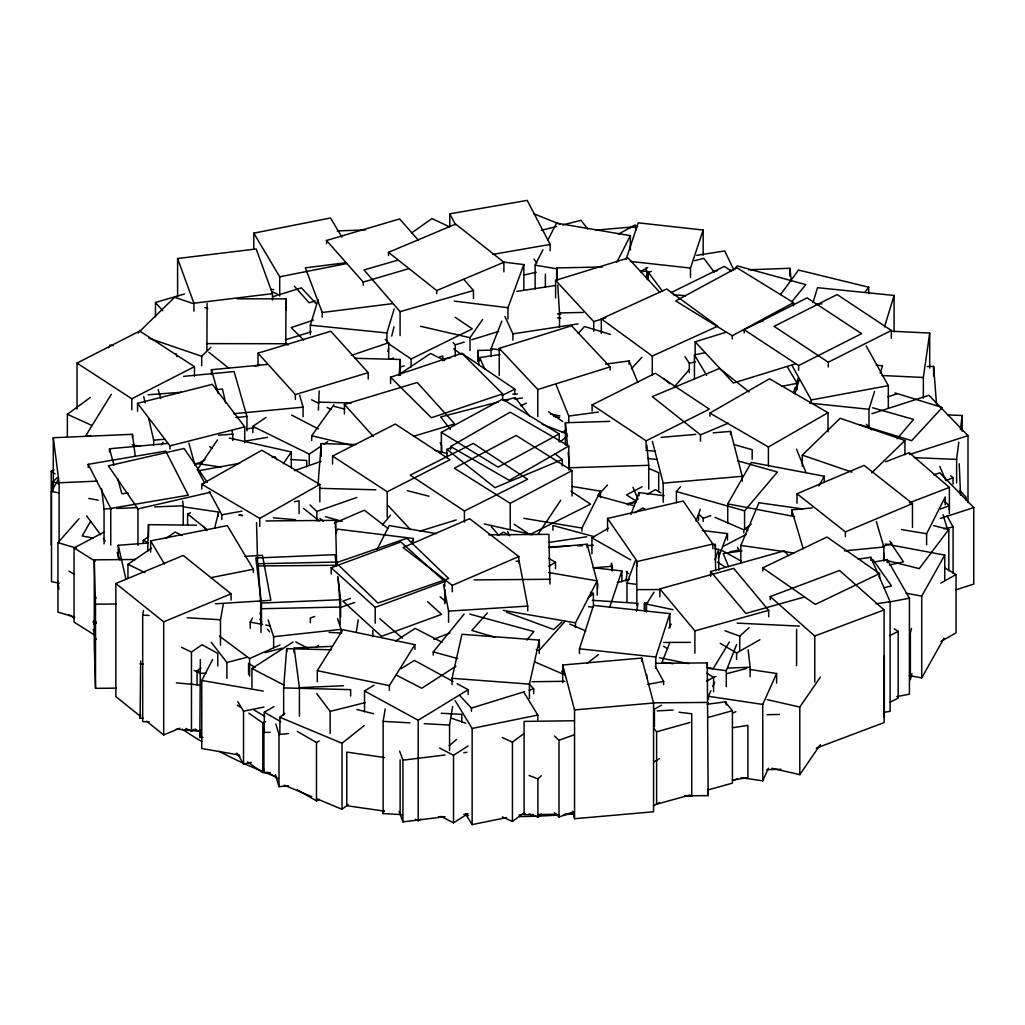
<?xml version="1.0" encoding="UTF-8"?>
<svg xmlns="http://www.w3.org/2000/svg" width="1025" height="1025" viewBox="0 0 1025 1025"><rect width="100%" height="100%" fill="white"/><g stroke="black" fill="none" stroke-linecap="round" stroke-linejoin="round"><path stroke-width="1.5" d="M206.883 349.922L207.101 303.387M237.095 298.787L286.001 298.877L285.757 343.747L206.883 343.618M147.664 551.463L148.51 524.672L196.544 525.172M202.95 737.488L199.849 737.449L200.349 659.575M199.849 737.449L200.131 729.877M283.643 715.066L283.643 687.903L286.705 648.633L331.382 649.799M318.365 410.102L319.223 390.948M399.097 375.419L400.327 359.468L354.778 358.302M317.981 485.094L321.248 443.607L355.803 444.517M956.62 483.044L956.62 459.418L958.798 442.172M960.387 429.629L962.168 415.509L948.061 414.92M625.993 580.932L627.223 571.54M923.346 398.174L923.346 377.482L929.701 333.061L891.455 331.229M356.277 632.246L358.25 619.779M402.107 814.632L383.132 813.568L383.132 721.369L385.221 708.916M383.132 813.568L383.645 810.455M449.565 750.518L449.565 725.072L452.691 706.392M149.048 721.92L142.693 721.536L142.693 615.077L143.526 610.503M220.478 645.186L220.478 619.766L223.232 604.507M143.257 718.346L140.105 718.141L140.668 660.869M140.105 718.141L140.668 715.104M636.499 611.118L638.062 603.366M452.038 684.649L452.038 678.307L461.968 634.296L539.342 640.1L539.342 648.031M529.425 698.397L529.425 684.123L539.342 640.1M387.873 351.562L388.642 348.462M391.704 336.085L393.997 326.808M214.571 528.426L218.338 513.294L218.338 516.459M911.533 628.376L910.379 632.95L910.379 679.729L911.917 673.63M260.03 614.001L260.824 610.951M310.332 334.65L310.332 325.181L318.109 299.646M386.886 342.427L386.886 332.958L394.202 308.922M812.953 302.708L817.514 287.692L894.082 295.456L894.082 331.78M884.485 326.988L894.082 295.456M794.836 393.843L799.052 380.339M868.982 426.656L868.982 409.295L874.594 391.294M880.206 373.292L882.538 365.784L876.298 365.143M793.427 393.023L795.336 387.027M796.297 384.029L798.206 378.033M579.458 653.527L579.458 648.787L593.526 605.365L669.863 613.603L669.863 627.8M655.795 668.082L655.795 657.038L669.863 613.603M626.044 259.402L638.229 222.822L703.163 230.036L703.163 255.238M690.491 277.532L690.491 268.076L703.163 230.036M609.606 607.505L621.868 570.938L593.373 567.76M507.977 318.89L507.977 307.705L523.839 264.578L503.301 262.067M335.777 533.589L337.43 529.131L413.216 538.458L413.216 541.648M411.563 542.917L413.216 538.458M630.926 514.409L638.998 492.602L664.187 495.703M696.001 520.918L700.306 509.284M626.967 602.328L626.967 583.148L635.244 560.854M714.873 559.817L718.73 549.413L715.565 549.028M718.23 558.33L727.468 533.628L702.304 530.489M491.039 356.662L491.039 348.667L501.84 321.145M669.479 643.418L662.048 662.24L673.015 663.688M726.289 686.673L726.289 670.696L736.578 644.635M740.819 562.981L740.819 545.441L759.012 502.75L802.793 508.977M708.377 699.473L708.377 696.295L710.902 690.671M712.785 686.455L714.681 682.227M740.998 777.616L762.741 780.871L762.741 704.431L776.617 673.502L750.21 669.543M762.741 780.871L768.417 768.225M581.957 531.219L581.957 528.054L600.483 491.18L572.181 486.439M926.613 544.877L926.613 533.769L945.255 496.92L945.255 504.864M535.114 288.973L535.114 265.155L542.955 249.741M547.952 239.94L556.498 223.13L630.362 235.66L630.362 249.959M616.819 262.272L630.362 235.66M377.072 549.362L389.257 525.569L436.368 533.602M239.632 755.066L201.758 748.532L201.758 680.472L212.585 659.536M575.486 627.595L575.486 622.828L597.191 580.893L548.554 572.501M108.535 347.795L109.995 345.041L113.147 345.592M59.283 583.161L51.506 581.713L51.506 491.475L58.297 479.341M250.215 628.453L250.215 622.124L252.483 618.075M909.239 675.565L921.718 677.897L921.718 596.114L944.755 555.102L885.433 543.993M921.718 677.897L943.987 638.255M727.724 522.878L727.724 503.877L751.376 462.39L824.292 476.253L824.292 482.583M818.77 485.927L824.292 476.253M90.725 521.2L82.205 535.96L93.16 538.061M668.774 628.146L671.208 624.148M729.428 641.945L713.195 668.62L707.045 667.377M111.353 394.266L86.023 435.317L90.623 436.266M161.45 444.863L163.078 442.211M317.302 681.728L317.302 670.67L342.863 629.67L414.92 644.648L414.92 649.389M389.372 690.376L389.372 685.635L414.92 644.648M646.48 611.963L646.48 604.071L653.988 592.194M537.933 534.409L560.752 500.213M197.184 469.95L217.441 439.892M283.374 463.736L291.305 451.961L229.369 438.059M771.863 768.25L799.795 774.631L799.795 707.083L820.32 677.179M799.795 774.631L820.32 744.727M469.988 350.512L469.988 337.712L482.66 319.416M311.69 440.558L311.69 435.766L333.894 404.708M780.55 294.521L798.513 270.049L868.688 287.218L868.688 293.611M864.908 292.368L868.688 287.218M933.544 525.607L948.804 529.451L919.246 568.632L884.152 559.817M734.156 269.549L737.154 265.885L805.817 284.617L791.838 301.709M433.255 655.09L433.255 651.913L464.171 614.052M526.876 640.087L533.858 631.541L469.757 614.077M382.428 524.928L390.474 515.191M676.423 502.686L676.423 491.564L680.523 486.721M744.573 528.272L744.573 510.809L777.398 472.038L738.026 460.917M897.144 438.738L913.582 419.392L872.518 407.758M673.861 387.476L689.441 369.397M74.748 617.063L57.951 612.13L57.951 542.673L79.002 518.752M487.311 613.014L471.846 630.452L494.819 637.243M539.252 653.553L539.252 650.375L565.018 621.329M578.215 333.42L584.545 326.514L610.375 334.406M631.323 368.833L641.893 357.315M597.78 495.318L607.453 485.094M138.016 333.023L174.647 297.263L192.738 303.438M201.694 365.746L201.694 356.277L210.855 347.334M802.293 466.17L802.293 455.126L840.167 418.277L904.934 440.481L904.934 454.664M871.647 472.858L904.934 440.481M94.018 624.148L96.312 621.944M739.73 650.529L739.73 636.153L749.057 627.672M561.879 622.06L553.705 629.491L506.529 612.181M587.556 598.728L593.398 593.424L590.451 592.347M52.877 489.617L52.877 481.622L57.541 477.458M529.079 813.901L537.882 817.207L537.882 778.833L541.354 775.758M537.882 817.207L541.354 814.119M560.303 441.839L567.555 435.599M316.11 647.441L318.506 645.391M449.181 745.739L456.484 739.525M279.889 733.003L279.889 717.269L284.809 713.349M317.455 799.052L342.017 809.327L342.017 743.266L364.195 725.598M342.017 809.327L348.18 804.42M587.184 663.316L598.498 654.578M743.83 532.987L743.83 529.81L751.274 524.082M502.301 816.887L512.449 821.448L512.449 742.138L523.877 733.644M512.449 821.448L523.877 812.953M67.355 436.407L67.355 414.267L90.354 397.457M411.397 233.111L431.986 218.568L449.245 226.717M185.82 728.467L191.47 731.171L191.47 652.079L201.694 644.943M191.47 731.171L194.02 729.377M197.056 684.918L197.056 670.798L200.977 668.108M127.958 578.497L127.958 564.288L151.572 548.183M165.999 538.33L175.172 532.065L182.258 535.524M252.855 432.64L252.855 426.336L266.026 417.418M309.268 465.171L309.268 454.126L321.132 446.106M323.772 444.312L327.718 441.647M143.269 543.468L143.269 540.316L148.484 536.805M398.738 374.766L430.551 353.471L444.581 360.467M395.509 641.112L415.227 628.389L442.095 642.265M455.933 666.212L421.775 688.262L396.303 675.116M251.945 687.698L251.945 668.505L293.009 642.073M441.032 816.348L453.511 822.857L453.511 755.284L468.041 746.008M453.511 822.857L468.041 813.594M364.516 711.709L364.516 690.978L373.971 685.2M400.967 668.697L414.472 660.446L453.012 681.458M415.433 819.244L418.187 820.743L418.187 720.242L468.143 689.71L457.137 683.701M418.187 820.743L420.891 819.09M591.938 553.795L591.938 537.869L608.453 528.17M634.603 512.833L642.867 507.977L645.622 509.553M654.001 761.831L659.498 758.628M654.001 805.65L659.498 802.447M450.654 449.706L450.654 446.528L510.155 412.165L568.798 446.016L568.798 469.886M568.798 446.016L509.284 480.379L450.654 446.528M709.889 416.252L709.889 413.075L769.506 378.789L828.021 412.716L828.021 431.807M709.889 413.075L768.404 446.99L828.021 412.716M498.201 535.268L503.621 532.154L509.079 535.332M264.296 731.094L264.296 712.17L273.893 706.673M548.734 566.197L555.512 562.302L555.512 568.67M297.263 731.35L316.494 742.548L319.236 740.973M297.263 789.737L316.494 800.922L319.236 799.359M940.886 583.135L956.03 574.525L956.03 632.886L940.886 641.483M201.784 489.002L201.784 484.236L261.849 450.257L319.838 484.428L319.838 501.917M201.784 484.236L259.773 518.407L319.838 484.428M720.191 643.341L736.565 652.963L759.922 639.715M628.03 504.966L637.64 499.598M647.262 494.242L655.5 489.655L660.894 492.871M618.408 234.161L634.923 225L637.601 226.615M640.792 271.446L647.672 267.627M441.365 453.012L441.365 432.371L502.506 399.148L559.202 433.934L559.202 441.865M559.202 433.934L498.073 467.157L441.365 432.371M793.504 302.618L736.924 267.781L675.693 300.927L732.273 335.764L793.504 302.618L793.504 305.783M661.471 705.264L654.424 709.031L654.424 726.584M706.545 681.125L713.592 677.358L713.592 691.708M95.248 635.474L74.043 622.098L74.043 547.927L103.692 532.257M572.014 470.629L516.152 435.458L454.344 468.194L510.207 503.352L572.014 470.629L572.014 495.998M642.022 486.798L626.493 494.896L635.846 500.879M723.688 546.146L746.303 534.384M77.042 409.026L77.042 363.106L139.708 331.024L194.468 366.668L194.468 376.162M77.042 363.106L131.802 398.751L194.468 366.668M332.574 456.074L395.33 424.055L449.975 459.751L387.219 491.769L332.574 456.074L332.574 463.992M744.214 329.768L807.123 297.865L861.564 333.663L798.642 365.553L744.214 329.768L744.214 332.933M891.353 330.46L837.143 294.572L774.054 326.334L828.264 362.222L891.353 330.46L891.353 338.365M889.674 635.667L898.182 631.374L898.182 698.115L889.674 702.407M464.415 511.027L527.542 479.29L473.371 443.389L410.256 475.126L464.415 511.027L464.415 522.109M592.104 404.862L655.308 373.215L709.351 409.167L646.134 440.827L592.104 404.862L592.104 411.192M195.237 464.748L205.038 459.866M502.032 395.471L514.845 389.167L514.845 393.933M387.373 342.914L411.115 358.993L472.307 328.846L455.151 317.238M670.991 292.663L724.393 266.372L730.992 270.831M520.726 405.849L526.363 403.12M561.726 432.422L565.954 430.372M762.702 571.04L762.702 567.888L826.932 537.036L879.578 573.577L879.578 578.318M879.578 573.577L815.349 604.417L762.702 567.888M248.806 713.169L262.797 722.92L265.616 721.574M601.316 318.852L666.711 288.999L717.679 326.193L652.284 356.059L601.316 318.852L601.316 333.24M51.25 544.877L51.25 471.154L54.12 469.86M219.529 636.166L249.588 658.575L279.992 644.968M390.679 359.301L393.574 358.045M518.817 556.562L469.617 518.701L403.056 547.529L452.256 585.39L518.817 556.562L518.817 562.956M334.252 523.198L364.375 510.219L387.975 528.464M797.014 503.301L797.014 493.743L864.088 465.388L912.481 503.544L912.481 527.452M797.014 493.743L845.407 531.898L912.481 503.544M733.003 712.926L735.886 711.709M388.488 255.52L388.488 252.329L455.664 224.065L503.89 262.285L503.89 271.843M388.488 252.329L436.714 290.549L503.89 262.285M446.938 457.368L446.938 449.398L451.32 447.566M562.264 465.914L562.264 459.533L494.972 487.682L446.938 449.398M749.16 391.922L719.524 368.398L652.31 396.624L700.485 434.856L728.25 423.197M255.174 366.335L259.517 364.516M140.374 716.257L115.838 696.59L115.838 583.494L183.244 555.46L231.099 593.808L231.099 600.176M115.838 583.494L163.692 621.842L231.099 593.808M146.511 721.177L163.692 734.938L179.811 728.237M187.601 525.12L187.601 513.973L190.509 512.769M433.78 639.254L450.039 632.925M885.523 461.814L909.226 452.678L949.381 487.4L949.381 509.63M909.367 502.814L949.381 487.4M947.215 480.033L953.045 477.804L953.045 484.069M940.476 509.028L949.317 505.671L949.317 513.602M770.223 599.753L770.223 596.576L839.565 570.489L884.101 609.926L884.101 722.599L816.233 748.135M770.223 596.576L814.76 636.025L884.101 609.926M629.978 227.858L634.424 226.192M331.203 574.102L331.203 567.76L400.826 541.969L444.837 581.585L444.837 586.338M331.203 567.76L375.201 607.364L444.837 581.585M350.396 598.395L342.888 601.137L381.467 636.346L441.544 614.398L427.515 601.598M554.448 736.001L558.997 740.255L573.91 734.951M554.448 812.748L558.997 817.015L573.91 811.71M294.329 470.718L320.979 461.404M310.037 504.992L316.827 511.462L356.803 497.484M314.778 616.473L310.344 618.024L310.344 622.777M339.928 607.658L354.727 602.469M336.162 562.789L406.925 538.292L448.732 578.561L377.969 603.059L336.162 562.789L336.162 565.954M698.602 513.871L703.188 518.278L710.748 515.665M313.509 320.056L291.138 327.628L303.643 339.941M351.383 355.368L388.667 342.747L388.667 358.545M390.589 383.529L390.589 377.213L461.852 353.305L502.647 393.843L502.647 400.173M502.647 393.843L431.384 417.752L390.589 377.213M887.893 396.829L896.862 393.856M933.762 474.806L939.835 472.82L973.75 507.567L973.75 584.045L955.505 589.977M940.297 518.445L973.75 507.567M871.865 413.716L928.957 395.304L967.997 435.638L967.997 502.57M909.406 454.536L967.997 435.638M499.226 375.547L499.226 348.359L571.54 325.758L610.106 366.899L610.106 370.089M499.226 348.359L537.792 389.5L610.106 366.899M272.573 296.789L301.388 287.833L316.264 303.772M285.334 339.839L311.126 331.818M453.153 342.593L455.267 344.861L464.248 342.081M471.731 339.762L498.688 331.421M695.142 357.802L695.142 341.812L725.328 332.472M760.05 321.735L763.061 320.799M795.285 363.888L733.4 383.03L695.142 341.812M419.738 531.232L456.176 519.957M459.789 695.552L471.423 708.096L524.569 691.657M529.118 690.248L533.679 688.838L533.679 693.63M555.588 297.929L555.588 280.35L628.094 258.005L659.869 292.381M555.588 280.35L593.718 321.594L605.801 317.865M257.993 365.912L257.993 353.138L330.819 331.242L368.206 372.664L368.206 379.058M257.993 353.138L295.367 394.574L368.206 372.664M344.413 413.998L344.413 404.414L417.226 382.492L454.652 423.914L413.69 436.24M315.264 300.966L309.14 302.772L294.354 286.18M326.514 243.668L326.514 240.478L399.609 218.953L418.507 240.337M326.514 240.478L363.247 282.067L408.937 268.614M155.467 316.789L155.467 302.49L184.513 293.957M397.636 260.235L364.003 269.921L400.083 311.651L400.083 335.572M400.083 311.651L473.46 290.523L473.46 298.493M882.845 546.158L891.942 543.558L889.892 541.162M710.607 576.281L710.607 571.502L784.292 550.835L788.327 555.627M804.215 597.062L745.88 613.424L710.607 571.502M653.617 728.186L656.615 731.786L689.966 722.51M708.147 717.449L732.414 710.697L732.414 783.138L708.147 789.891M689.966 794.952L656.615 804.228L656.615 731.786M659.882 596.857L659.882 588.888L733.695 568.388L768.686 610.375L768.686 616.743M659.882 588.888L694.886 630.875L768.686 610.375M617.357 582.52L629.517 579.279M712.939 677.307L716.001 676.5M726.751 673.668L746.7 668.402M498.458 401.941L440.648 416.944L450.372 429.424M504.543 400.365L515.191 397.597L529.758 416.304M211.265 642.316L226.909 662.47L246.91 657.294M265.36 652.528L282.285 648.146M399.622 367.091L404.26 365.912M439.751 356.841L442.838 356.059L442.838 360.787M137.555 411.268L137.555 403.325L212.329 384.349L244.719 426.874L244.719 442.762M137.555 403.325L169.945 445.862L244.719 426.874M541.303 230.343L556.588 226.487M562.712 224.936L581.06 220.298L587.709 229.075M316.725 693.553L330.153 711.388L365.387 702.548M648.248 280.145L648.248 272.227L651.336 271.446M694.604 260.67L703.868 258.351L714.284 272.278M883.768 587.761L891.481 585.967L873.121 559.778M523.89 275.072L536.267 272.227M607.53 531.104L607.53 518.432L683.188 501.033L712.887 544.07L712.887 548.823M607.53 518.432L637.243 561.482L712.887 544.07M207.37 482.416L184.064 448.489L108.368 465.824L137.952 508.887L210.561 492.256M889.405 565.006L903.473 561.841L890.533 542.648M684.982 356.674L689.3 363.273L695.514 361.915M442.877 359.327L450.59 357.751M455.126 700.587L472.141 728.442L537.792 715.066L537.792 719.806M465.657 814.004L472.141 824.613L506.529 817.604M519.034 815.067L525.287 813.786M729.851 551.834L739.115 549.964L737.513 547.312M237.762 701.6L243.527 711.183L263.938 707.083M236.929 753.029L243.527 763.984L251.368 762.408M150.624 552.065L150.624 540.867L227.319 525.607L253.367 569.234L253.367 572.437M211.099 577.639L253.367 569.234M253.803 249.152L253.803 233.162L330.524 217.979L341.863 237.07M253.803 233.162L279.71 276.801L347.039 263.489M694.45 378.853L694.45 354.842L705.418 352.677M781.46 386.399L797.117 383.299L797.117 389.692M873.069 562.238L887.202 559.535L909.431 598.177L909.431 694.181L896.862 696.59M889.008 602.085L909.431 598.177M792.146 365.694L811.223 399.955L888.316 385.643L888.316 408.001M647.877 684.354L663.623 681.446L663.623 684.649M239.748 463.3L198.03 470.834L204.731 483.198M272.189 457.445L275.277 456.881L276.763 459.636M209.203 491.436L221.848 514.781L241.926 511.155M294.444 501.661L299.082 500.828L299.082 513.602M943.769 528.733L953.109 527.055L953.109 573.308M449.783 226.602L449.783 213.841L527.209 200.388L550.156 244.437L550.156 250.817M492.858 254.392L550.156 244.437M88.227 464.312L165.743 451.102L188.267 495.203L110.751 508.413L88.227 464.312L88.227 467.502M244.347 441.262L267.538 437.329M696.744 255.366L724.726 250.92L733.541 269.421M732.516 727.763L747.878 725.392L747.878 777.668L732.516 780.038M516.741 291.395L555.576 285.475M504.941 316.456L512.91 333.855L578.138 323.9M246.384 428.963L254.149 427.771M549.246 542.379L586.774 536.78M479.7 360.723L479.7 357.546L500.046 354.56M503.685 400.685L508.374 400.006M514.64 399.084L522.455 397.931M626.749 503.723L636.141 502.378M858.322 559.112L870.814 557.305L877.669 573.065M876.055 603.776L890.123 601.739L890.123 711.388L883.87 712.285M742.062 550.95L723.24 553.5L728.583 566.684M605.583 364.106L629.081 360.941L637.806 382.504M555.986 384.439L568.773 416.06L598.536 412.05M707.237 704.226L726.174 701.766L726.174 704.931M346.155 262.695L305.347 267.845L322.234 312.497L322.234 317.25M322.234 312.497L392.882 303.592M177.594 296.545L177.594 258.531L256.16 248.96L272.483 293.662L272.483 299.992M177.594 258.531L193.917 303.221L272.483 293.662M399.609 751.171L402.928 760.166L445.081 754.989M463.812 752.683L466.939 752.299M399.058 811.39L402.928 821.883L445.081 816.707M463.812 814.401L466.939 814.017M268.153 619.984L273.624 636.704L341.043 629.35L341.043 632.515M275.853 723.996L279.005 734.489L288.435 733.554M275.405 774.682L279.005 786.688L288.435 785.739M791.736 514.627L791.736 509.899L812.248 507.875M844.421 550.899L883.87 547.017L883.87 561.226M183.59 376.367L234.097 371.55L246.948 416.458L246.948 430.872M235.904 417.508L246.948 416.458M211.432 374.509L211.432 369.718L266.679 364.503M233.61 413.728L303.08 407.168L303.08 416.778M109.496 451.974L109.496 448.771L167.921 443.415M128.163 493.115L121.847 493.691L117.721 478.713M549.4 547.593L587.12 544.224L597.716 583.827L597.716 588.632M595.602 230.164L635.18 226.73L635.987 229.792M640.394 271.638L646.724 271.087L646.724 278.967M661.035 437.38L695.808 434.369M713.182 432.87L730.569 431.371L742.215 476.317L742.215 481.122M652.361 441.301L663.213 483.147L742.215 476.317M562.699 682.599L562.699 665.007L641.701 658.063L653.553 702.996L653.553 811.774L574.551 818.719L572.578 811.236M562.699 665.007L574.551 709.941L653.553 702.996M593.308 567.85L612.309 566.236L612.309 570.963M148.138 394.779L181.348 392.255M216.147 389.602L222.476 389.116L225.667 403.081M148.702 418.418L153.673 440.135L164.743 439.289M218.53 435.202L232.765 434.113L232.765 440.494M118.247 557.882L118.247 545.287L148.356 543.019M515.959 561.264L519.124 561.072L527.721 606.095L527.721 610.887M443.53 584.737L448.566 611.131L527.721 606.095M244.988 556.396L262.413 555.307L270.856 600.33L215.442 603.802M657.166 710.889L673.041 710.056M53.274 490.181L53.274 437.739L132.456 434.318L135.262 456.061M53.274 437.739L59.104 482.775L97.106 481.135M294.149 652.797L294.149 648.031L331.921 646.352M294.149 648.031L299.415 687.685L343.49 685.725M336.354 565.544L334.983 554.679L255.802 557.997L261.478 603.046L340.646 599.715L340.646 617.204M101.603 488.771L104.063 508.964L111.981 508.643M116.735 508.451L137.324 507.618M154.737 506.914L183.244 505.761L183.244 524.826M713.797 271.061L716.975 270.946M729.659 270.485L732.837 270.369M748.698 269.78L789.942 268.281L791.326 280.978M727.904 668.057L750.121 667.224L750.121 676.795M549.003 546.825L569.618 546.107M577.549 545.825L582.303 545.659M587.069 545.492L593.411 545.274M337.161 230.907L365.489 229.933M565.39 444.965L565.39 422.748L609.708 421.365M648.735 489.104L648.735 465.312L569.592 467.772L568.145 452.243M927.279 366.54L933.621 366.373L936.543 404.439M477.855 361.594L477.855 350.46L492.128 350.114M512.756 394.1L517.523 393.984M556.652 280.607L556.652 267.935L602.533 266.974M557.741 285.001L559.509 312.933L583.225 312.433M337.212 562.046L258.121 563.737L261.003 608.735L261.003 632.502M261.003 608.735L340.095 607.043L340.095 624.468M766.892 714.707L779.397 714.425M766.892 769.647L780.96 769.327M531.975 681.728L564.942 681.305M574.333 720.754L524.095 721.408L524.095 814.696L533.512 814.58M538.227 814.516L557.062 814.273M564.916 814.17L574.333 814.042M815.695 303.925L822.012 303.874M263.822 729.326L263.925 732.427L270.267 732.363M263.822 769.557L263.925 772.658L270.267 772.594M265.988 520.943L335.495 520.341L336.674 565.275L257.685 565.967L256.545 522.583M488.822 534.845L548.862 534.345L549.989 584.019M116.081 688.147L95.504 688.339L94.262 643.995L94.262 559.855L135.415 559.471M474.165 579.919L549.989 579.279M94.262 559.855L95.504 604.199L116.081 604.007M655.513 663.29L707.276 662.906L708.147 795.631L684.623 795.81M653.245 702.842L708.147 702.433M712.196 544.467L715.348 544.454L715.617 570.784M636.589 561.751L636.858 589.631L660.548 589.542M644.494 610.9L644.494 603.007L647.633 602.995M663.713 642.444L690.363 642.355M199.849 673.194L206.051 673.271M270.69 289.498L273.842 289.562M318.365 402.12L351.344 402.966M319.3 488.323L375.829 489.809M283.643 687.903L350.653 689.646L350.653 696.039M914.313 457.637L956.62 459.418M881.91 375.496L923.346 377.482M737.154 623.136L799.295 626.096M329.115 632.374L341.773 633.053M441.237 713.259L461.814 714.361L461.814 722.305M290.908 459.584L306.718 460.481L306.718 466.836M383.132 721.369L410.013 722.868M424.26 723.663L449.565 725.072M438.495 816.669L443.236 816.925M142.693 615.077L149.048 615.461M187.139 617.755L220.478 619.766M140.105 663.905L143.257 664.098M592.36 600.304L636.487 603.251M452.038 678.307L529.425 684.123M673.258 294.739L685.879 295.725M238.812 514.986L241.951 515.255M273.444 517.856L295.495 519.688M176.351 682.855L200.016 685.046M176.351 729.134L200.016 731.325M310.332 325.181L386.886 332.958M809.673 403.132L868.982 409.295M647.736 458.521L657.102 459.482M645.993 450.308L655.539 451.32M579.458 648.787L655.795 657.038M630.311 261.401L690.491 268.076M588.529 606.672L593.283 607.21M557.549 313.855L560.726 314.239M454.28 301.119L507.977 307.705M626.967 583.148L636.435 584.327M679.062 712.221L691.734 713.784L691.734 796.31L685.405 795.515M557.562 317.776L560.701 318.186M491.039 348.667L500.456 349.897M707.481 668.223L726.289 670.696M740.819 545.441L793.978 553M384.426 757.513L346.757 752.107L346.757 805.714L384.426 811.134M196.108 463.364L221.028 467.08M183.347 506.824L219.171 512.167M239.414 515.178L242.528 515.639M708.377 696.295L762.741 704.431M901.462 529.528L926.613 533.769M523.762 518.304L581.957 528.054M535.114 265.155L557.113 268.883M503.313 610.387L575.486 622.828M201.758 680.472L263.297 691.081M906.113 593.193L921.718 596.114M51.506 491.475L59.283 492.923M88.803 498.432L98.131 500.174M250.215 622.124L262.631 624.456M265.731 625.032L270.395 625.903M727.724 503.877L794.439 516.549M550.604 414.062L559.906 415.907M659.408 657.717L688.608 663.636M132.084 444.786L139.759 446.375M317.302 670.67L389.372 685.635M646.48 604.071L673.053 609.67M553.526 416.291L559.65 417.623M484.223 523.967L532.398 534.691M767.2 699.639L799.795 707.083M420.57 326.296L469.988 337.712M311.69 435.766L351.537 445.26M333.868 406.336L344.733 409.065M434.767 450.334L447.118 453.511M407.348 490.667L428.963 496.228M356.879 709.479L373.587 713.772M597.678 495.869L634.513 505.889M594.372 536.728L552.923 525.466L552.923 530.232M433.255 651.913L457.675 658.562M325.361 516.677L342.196 521.315M733.951 444.594L752.171 449.68L752.171 459.213M676.423 491.564L744.573 510.809M57.951 542.673L76.286 548.055M93.083 622.444L96.145 623.341M536.178 649.478L539.252 650.375M894.94 392.895L942.334 407.514L911.648 440.66L859.668 424.619M802.293 455.126L851.993 472.153M204.808 307.551L207.819 308.589M148.933 338.263L201.694 356.277M450.654 717.91L465.747 723.253M724.983 630.747L739.73 636.153M52.877 481.622L58.809 483.838M529.079 775.528L537.882 778.833M542.071 424.235L567.273 433.972M533.846 213.802L559.932 224.206M279.889 717.269L342.017 743.266M284.22 785.15L311.677 796.63M569.836 624.058L585.877 630.977M534.602 661.83L565.223 675.039M648.505 468.284L658.703 472.692L658.703 491.731M714.963 517.33L743.83 529.81M502.301 737.577L512.449 742.138M67.355 414.267L92.058 425.542M271.625 291.446L277.403 294.124M181.592 647.352L191.47 652.079M194.161 670.44L199.785 673.13M197.056 670.798L199.862 672.157M127.958 564.288L144.961 572.591M311.574 399.788L318.634 403.261M327.09 407.438L331.318 409.526M252.855 426.336L309.268 454.126M143.269 540.316L147.536 542.43M291.587 415.074L318.416 428.975M295.751 641.945L308.448 648.53M251.945 668.505L284.399 685.315M439.648 748.045L453.511 755.284M364.516 690.978L418.187 720.242M720.908 549.887L741.421 561.175M202.514 645.007L217.774 653.425L217.774 665.994M591.938 537.869L630.644 559.855M548.683 558.343L555.512 562.302M264.296 712.17L280.773 721.754M267.038 772.145L278.031 778.539M945.088 568.106L956.03 574.525M253.969 709.966L264.86 716.36M68.88 571.117L74.21 574.346M68.88 614.821L74.21 618.037M663.521 646.186L667.582 648.722M706.827 673.143L713.592 677.358M717.449 562.136L725.559 567.222M74.043 547.927L95.248 561.303M745.188 528.746L747.866 530.463M255.135 667.57L248.575 663.38L248.575 674.527M894.3 628.812L898.182 631.374M571.002 491.18L590.541 504.159L529.81 534.653L514.178 524.275M209.741 446.682L212.393 448.463M462.032 353.458L514.845 389.167M548.606 411.819L562.661 421.493M237.364 705.187L239.914 706.955M236.096 753.964L239.914 756.629M247.537 761.947L262.797 772.581L262.797 722.92M51.25 471.154L55.043 473.947M453.678 348.808L461.276 354.432M303.502 508.4L319.352 520.995M554.871 453.652L562.264 459.533M285.539 343.016L288.038 345.015M208.831 352.216L228.831 368.193M187.601 513.973L207.498 529.989M319.851 518.394L323.477 521.418M440.109 596.793L446.054 601.893M379.788 618.767L402.377 638.127M663.7 378.52L669.722 383.734M950.675 475.741L953.045 477.804M944.538 501.481L949.317 505.671M626.262 571.476L628.504 573.616M385.246 339.39L388.667 342.747M561.803 671.285L564.032 673.527M866.356 424.324L871.775 429.923M959.746 490.386L966.05 497.151L966.05 500.264M388.283 505.748L410.5 529.694M529.451 684.277L533.679 688.838M344.413 404.414L373.279 436.368M155.467 302.49L162.706 310.703M491.411 526.863L498.637 535.076M464.184 279.787L473.46 290.523M203.283 526.453L206.307 530.04M725.418 702.317L732.414 710.697M259.799 619.164L261.747 621.688M267.615 629.248L269.575 631.772M533.948 259.107L536.805 262.861M648.248 272.227L662.445 291.202M86.625 515.882L100.553 534.678M103.333 538.433L105.191 540.944M524.018 692.516L537.792 715.066M150.624 540.867L164.461 564.045M787.392 366.924L797.117 383.299M694.45 354.842L706.622 375.304M866.176 345.886L888.316 385.643M655.193 666.224L663.623 681.446M947.138 515.998L953.109 527.055M440.173 442.736L441.634 445.516L441.634 451.897M449.783 213.841L455.51 224.847M507.657 531.462L509.617 535.844M479.7 357.546L484.851 369.231M878.912 575.935L890.123 601.739M632.95 487.298L638.011 498.996M939.758 466.285L945.934 480.802M796.502 449.168L805.983 472.448M96.094 598.203L94.889 595.269L94.889 636.487L96.094 639.421M117.209 552.552L120.028 559.983M337.558 618.716L341.043 629.35M176.018 353.612L176.941 356.649M943.103 514.742L947.664 529.963M876.362 521.584L883.87 547.017M791.736 509.899L803.216 548.798M158.17 389.564L160.746 398.546M299.684 395.189L303.08 407.168M211.432 369.718L218.21 393.664M188.869 443.031L195.045 465.491M109.496 448.771L114.018 465.235M645.929 268.025L646.724 271.087M611.528 563.173L612.309 566.236M232.047 431.012L232.765 434.113M143.743 396.688L145.166 402.902M118.247 545.287L125.883 578.971M57.9 581.547L58.899 589.311M337.712 576.422L340.646 599.715M182.668 501.097L183.244 505.761M748.16 649.773L750.121 667.224M611.259 563.776L611.912 570.118M646.852 445.119L648.735 465.312M565.39 422.748L567.555 446.029M477.855 350.46L478.893 364.733M884.152 559.535L883.729 553.192L883.729 559.535M338.212 577.562L340.095 607.043M556.652 267.935L557.446 280.35M959.221 463.8L960.566 495.062M708.006 789.314L708.147 795.631M644.494 603.007L644.571 610.9M962.168 415.509L962.168 431.269M948.804 529.451L948.804 570.784M944.755 555.102L944.755 580.278M933.621 366.373L933.621 375.919M929.701 333.061L929.701 368.077M887.202 559.535L887.202 562.725M884.332 655.641L884.332 717.615M870.814 557.305L870.814 560.483M845.407 531.898L845.407 536.677M828.264 362.222L828.264 366.963M814.76 636.025L814.76 682.035M811.223 399.955L811.223 403.145M798.642 365.553L798.642 370.307M796.592 629.286L796.592 665.661M789.942 268.281L789.942 276.25M776.617 673.502L776.617 683.06M768.404 446.99L768.404 466.08M736.565 652.963L736.565 659.357M732.273 335.764L732.273 338.942M730.569 431.371L730.569 434.574M727.468 533.628L727.468 540.021M718.73 549.413L718.73 570.195M715.348 544.454L715.348 549.195M707.276 662.906L707.276 666.071M703.188 518.278L703.188 521.482M700.485 434.856L700.485 441.224M698.614 515.447L698.614 520.213M694.886 630.875L694.886 653.181M689.3 363.273L689.3 372.754M663.213 483.147L663.213 502.34M652.284 356.059L652.284 375.24M646.711 674.488L646.711 677.64M646.134 440.827L646.134 448.745M641.701 658.063L641.701 661.253M638.998 492.602L638.998 495.792M637.243 561.482L637.243 566.223M636.858 589.631L636.858 605.429M629.081 360.941L629.081 364.118M621.868 570.938L621.868 581.969M600.483 491.18L600.483 497.535M597.191 580.893L597.191 595.166M593.718 321.594L593.718 331.178M593.398 593.424L593.398 604.609M587.12 544.224L587.12 547.427M574.551 709.941L574.551 818.719M568.773 416.06L568.773 422.403M559.509 312.933L559.509 327.193M558.997 740.255L558.997 817.015M545.364 274.149L545.364 286.859M537.792 389.5L537.792 416.675M523.839 264.578L523.839 290.152M512.91 333.855L512.91 340.21M510.207 503.352L510.207 528.721M472.141 728.442L472.141 824.613M471.423 708.096L471.423 711.286M468.143 689.71L468.143 694.489M455.267 344.861L455.267 356.072M452.256 585.39L452.256 591.771M448.566 611.131L448.566 622.29M444.837 589.516L444.837 603.789M436.714 290.549L436.714 293.727M411.115 358.993L411.115 366.937M402.928 760.166L402.928 821.883M400.327 359.468L400.327 375.432M400.134 759.768L400.134 813.389M387.219 491.769L387.219 517.113M375.201 607.364L375.201 623.226M372.818 630.375L372.818 636.743M363.247 282.067L363.247 285.257M335.495 520.341L335.495 528.247M330.153 711.388L330.153 733.528M321.248 443.607L321.248 456.394M316.827 511.462L316.827 520.956M316.494 742.548L316.494 800.922M299.415 687.685L299.415 716.296M295.367 394.574L295.367 399.366M291.305 451.961L291.305 467.977M286.705 648.633L286.705 651.836M286.001 298.877L286.001 309.934M279.71 276.801L279.71 296.007M279.005 734.489L279.005 786.688M273.624 636.704L273.624 647.762M263.925 732.427L263.925 772.658M261.478 603.046L261.478 625.288M261.234 608.543L261.234 611.746M260.709 606.672L260.709 624.058M259.773 518.407L259.773 526.35M249.588 658.575L249.588 676.167M243.527 711.183L243.527 763.984M226.909 662.47L226.909 678.358M221.848 514.781L221.848 519.572M193.917 303.221L193.917 311.139M169.945 445.862L169.945 449.027M163.692 621.842L163.692 734.938M153.673 440.135L153.673 444.927M148.51 524.672L148.51 537.267M137.952 508.887L137.952 545.3M132.456 434.318L132.456 437.496M131.802 398.751L131.802 409.833M110.751 508.413L110.751 545.082M104.063 508.964L104.063 543.916M95.504 604.199L95.504 688.339M59.104 482.775L59.104 541.584M737.398 778.949A429.642 248.05 0 0 1 733.016 780.512M572.885 813.952A429.642 248.05 0 0 1 563.494 814.696M558.792 815.029A429.642 248.05 0 0 1 519.239 816.592M468.502 815.503A429.642 248.05 0 0 1 465.35 815.323M274.815 776.284A429.642 248.05 0 0 1 219.209 751.351M201.848 741.613A429.642 248.05 0 0 1 182.335 729.236M95.222 633.873A429.642 248.05 0 0 1 93.262 629.555M200.503 732.26A429.642 248.05 0 0 1 195.186 729.018M95.222 625.314A429.642 248.05 0 0 1 93.262 620.996"/></g></svg>
